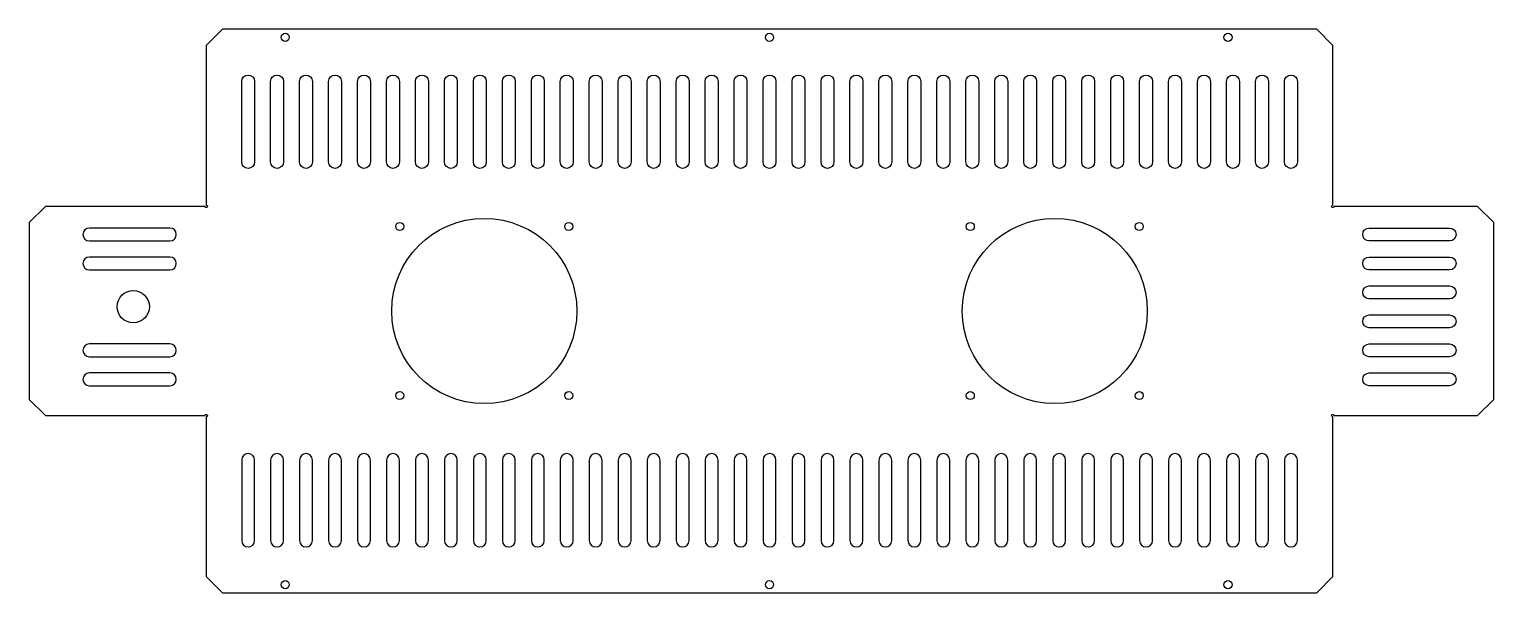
# Model space of a CAD drawing. Header units: millimetres. Extents: x 3841 to 4751, y 2099 to 2449.
import ezdxf

# ---------------------------------------------------------------- set-up
doc = ezdxf.new("R2010")
doc.units = ezdxf.units.MM
doc.layers.add('02___PRT_ALL_AXES', color=7, linetype='Continuous')

# ---------------------------------------------------------------- blocks, each defined once
blk = doc.blocks.new('*U8')
blk.add_lwpolyline([(-4, 25), (-4, -25, 1), (4, -25), (4, 25, 1)], format="xyb", close=True)
blk = doc.blocks.new('*U9')
at = {"color": 0, "linetype": 'ByBlock', "lineweight": -2, "transparency": 16777216}
for p in [(0, 0), (18, 0), (36, 0), (54, 0), (72, 0), (90, 0), (108, 0), (126, 0), (144, 0), (162, 0), (180, 0), (198, 0), (216, 0), (234, 0), (252, 0), (270, 0), (288, 0), (306, 0), (324, 0), (342, 0), (360, 0), (378, 0), (396, 0), (414, 0), (432, 0), (450, 0), (468, 0), (486, 0), (504, 0), (522, 0), (540, 0), (558, 0), (576, 0), (594, 0), (612, 0), (630, 0), (648, 0)]:
    blk.add_blockref('*U8', p, dxfattribs=at)
blk = doc.blocks.new('*U10')
blk.add_lwpolyline([(-4, 25), (-4, -25, 1), (4, -25), (4, 25, 1)], format="xyb", close=True)
blk = doc.blocks.new('*U11')
at = {"color": 0, "linetype": 'ByBlock', "lineweight": -2, "transparency": 16777216}
for p in [(0, 0), (18, 0), (36, 0), (54, 0), (72, 0), (90, 0), (108, 0), (126, 0), (144, 0), (162, 0), (180, 0), (198, 0), (216, 0), (234, 0), (252, 0), (270, 0), (288, 0), (306, 0), (324, 0), (342, 0), (360, 0), (378, 0), (396, 0), (414, 0), (432, 0), (450, 0), (468, 0), (486, 0), (504, 0), (522, 0), (540, 0), (558, 0), (576, 0), (594, 0), (612, 0), (630, 0), (648, 0)]:
    blk.add_blockref('*U10', p, dxfattribs=at)
blk = doc.blocks.new('*U14')
blk.add_lwpolyline([(-25, -4), (25, -4, 1), (25, 4), (-25, 4, 1)], format="xyb", close=True)
blk = doc.blocks.new('*U15')
at = {"color": 0, "linetype": 'ByBlock', "lineweight": -2, "transparency": 16777216}
for p in [(0, 90), (0, 72), (0, 54), (0, 36), (0, 18), (0, 0)]:
    blk.add_blockref('*U14', p, dxfattribs=at)

msp = doc.modelspace()

# ---------------------------------------------------------------- linework, layer by layer
for points in [[(3850.84, 2338.58), (3840.84, 2328.58), (3840.84, 2218.58), (3850.84, 2208.58), (3950.09, 2208.58, -2.414214), (3950.84, 2207.83), (3950.84, 2108.58), (3960.84, 2098.58), (4640.84, 2098.58), (4650.84, 2108.58), (4650.84, 2207.83, -2.414214), (4651.59, 2208.58), (4740.84, 2208.58), (4750.84, 2218.58), (4750.84, 2328.58), (4740.84, 2338.58), (4651.59, 2338.58, -2.414214), (4650.84, 2339.33), (4650.84, 2438.58), (4640.84, 2448.58), (3960.84, 2448.58), (3950.84, 2438.58), (3950.84, 2339.33, -2.414214), (3950.09, 2338.58)], [(3878.21, 2317.12), (3928.21, 2317.12, 1), (3928.21, 2325.12), (3878.21, 2325.12, 1)], [(3878.21, 2299.12), (3928.21, 2299.12, 1), (3928.21, 2307.12), (3878.21, 2307.12, 1)], [(3878.21, 2245.12), (3928.21, 2245.12, 1), (3928.21, 2253.12), (3878.21, 2253.12, 1)], [(3878.21, 2227.12), (3928.21, 2227.12, 1), (3928.21, 2235.12), (3878.21, 2235.12, 1)]]:
    msp.add_lwpolyline(points, format="xyb", close=True)
for centre, radius in [((3999.9, 2443.58), 2.5), ((4300.84, 2443.58), 2.5), ((4585.73, 2443.58), 2.5), ((3905.46, 2276.27), 10), ((3999.9, 2103.58), 2.5), ((4300.84, 2103.58), 2.5), ((4585.73, 2103.58), 2.5)]:
    msp.add_circle(centre, radius)
at = {"layer": '02___PRT_ALL_AXES', "color": 7, "linetype": 'Continuous'}
for centre, radius in [((4123.59, 2273.58), 57.5), ((4478.09, 2273.58), 57.5), ((4071.09, 2326.08), 2.5), ((4176.09, 2326.08), 2.5), ((4425.59, 2326.08), 2.5), ((4530.59, 2326.08), 2.5), ((4071.09, 2221.08), 2.5), ((4176.09, 2221.08), 2.5), ((4425.59, 2221.08), 2.5), ((4530.59, 2221.08), 2.5)]:
    msp.add_circle(centre, radius, dxfattribs=at)

# ---------------------------------------------------------------- block references
at = {"xscale": -1, "rotation": 180}
msp.add_blockref('*U11', (3976.83, 2391.15), dxfattribs=at)
at = {"xscale": -1}
msp.add_blockref('*U15', (4698.47, 2231.12), dxfattribs=at)
msp.add_blockref('*U9', (3976.83, 2156.01))

doc.saveas('drawing.dxf')
